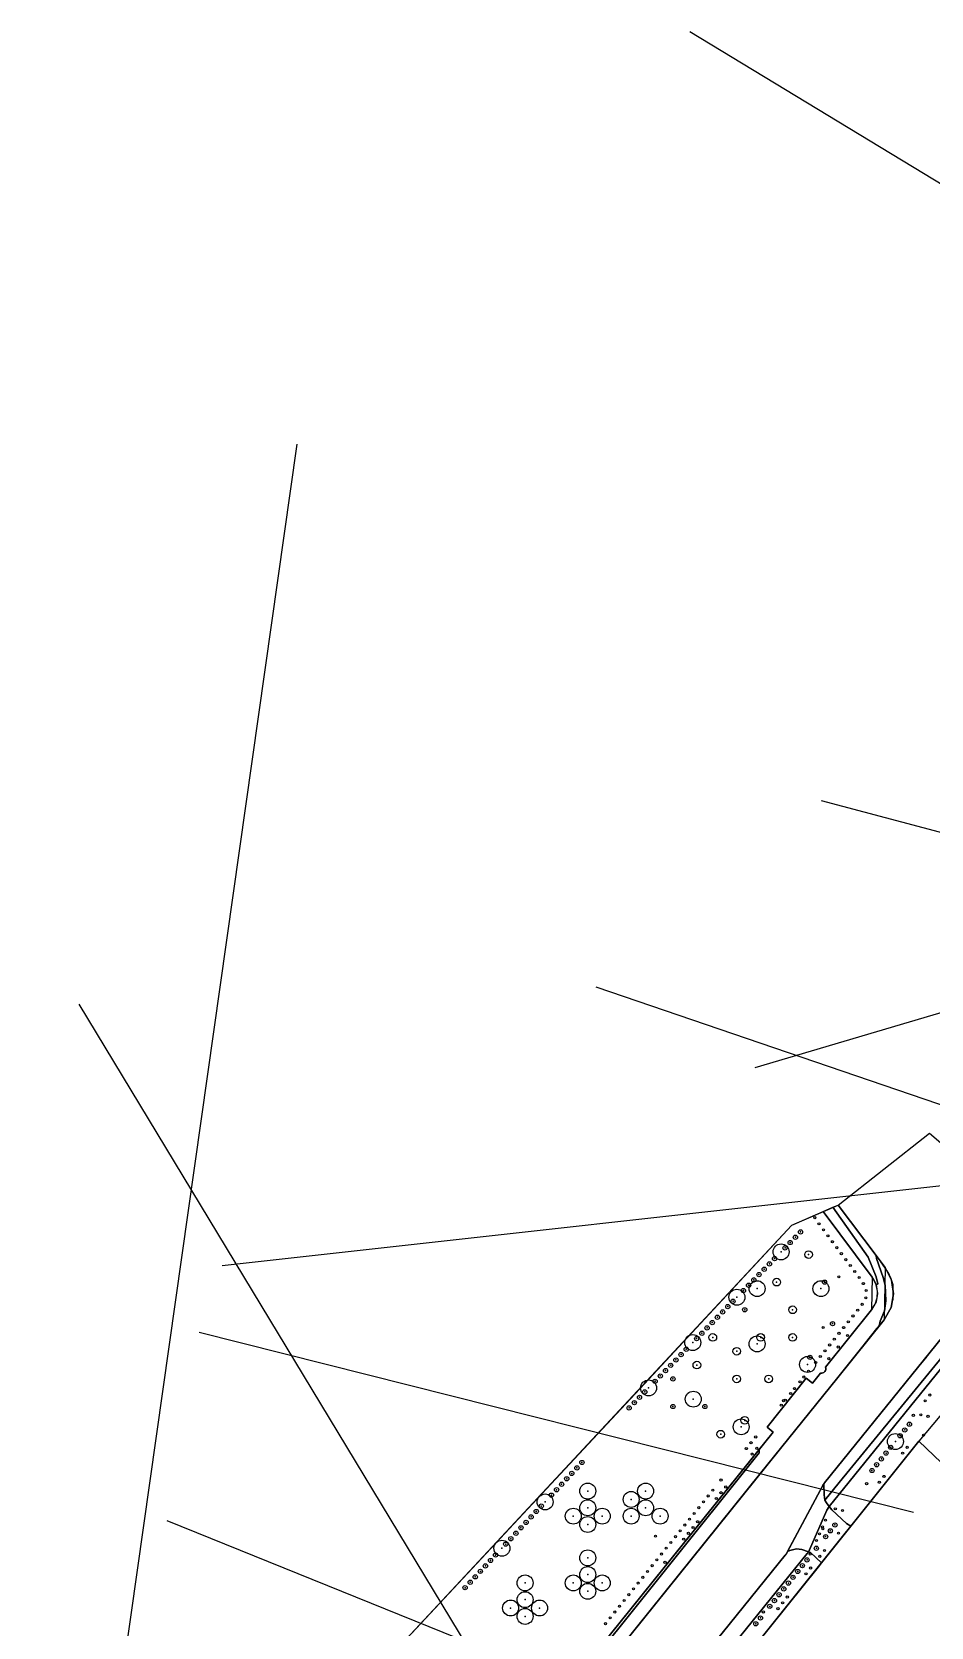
# Model space of a CAD drawing. Header units: metres. Extents: x 13966 to 15478, y -1639 to -430.
# Drawn here: x 14007.7 to 14176.8, y -1405.2 to -1105.4 of the extents above; entities that cross this region are included whole.
import ezdxf

# ---------------------------------------------------------------- set-up
doc = ezdxf.new("R2010")
doc.units = ezdxf.units.M
for name, color, linetype in [('BOUNDARY', 7, 'Continuous'), ('CURB', 7, 'Continuous'), ('ELECTR_CABLE', 7, 'Continuous'), ('ELECTR_CABLE_COMM', 7, 'Continuous'), ('GRASS', 7, 'Continuous'), ('NEW_BUSH', 3, 'Continuous'), ('NEW_TREE', 3, 'Continuous'), ('OVERHEAD_POWER_LINE', 7, 'Continuous'), ('ROAD', 7, 'Continuous'), ('SIDEWALK_PATH', 7, 'Continuous'), ('WATER_PIPELINE', 7, 'Continuous')]:
    doc.layers.add(name, color=color, linetype=linetype)

# ---------------------------------------------------------------- blocks, each defined once
blk = doc.blocks.new('ИВА_БУЛЛАТА')
blk.add_circle((0, 0), 0.2)
blk = doc.blocks.new('СПИРЕЯ_GREFSHEIM')
blk.add_circle((0, 0), 0.2)
blk = doc.blocks.new('ПУЗЫРЕПЛОДНИК_LADY_IN_RED')
blk.add_circle((0, 0), 0.2)
blk = doc.blocks.new('ПУЗЫРЕПЛОДНИК_TINY_WINE_GOLD')
blk.add_circle((0, 0), 0.2)
blk = doc.blocks.new('ЛАПЧАТКА_GOLDFINGER')
blk.add_circle((0, 0), 0.2)
blk = doc.blocks.new('КЛЕН_CRIMSON_SENTRY')
blk.add_circle((0, 0), 0.2)
blk = doc.blocks.new('КЛЕН_ГИННАЛА')
blk.add_circle((0, 0), 0.2)
blk = doc.blocks.new('КЛЕН_PRINCETON_GOLD')
blk.add_circle((0, 0), 0.2)

msp = doc.modelspace()

# ---------------------------------------------------------------- linework, layer by layer
at = {"layer": 'BOUNDARY'}
for points in [[(14486.61, -1232.9), (14423.56, -1170.9), (14395.94, -1178.55), (14250.71, -1287.29), (14249.79, -1292.13), (14267.87, -1335.43), (14268.82, -1338.86), (14265.3, -1339.5), (14266.7, -1346.64), (14262.89, -1353.2), (14235.31, -1331.07), (14233.84, -1332.57), (14190.27, -1351.47), (14174.49, -1370.32), (14202.71, -1397.32), (14159.13, -1440.9)], [(14072.94, -1413.02), (14122.88, -1359.49), (14150.61, -1329.69), (14159.3, -1325.9), (14176.49, -1312.41), (14184.57, -1319.31)]]:
    msp.add_lwpolyline(points, dxfattribs=at)
at = {"layer": 'CURB'}
for points in [[(14210.53, -1311.65), (14156.72, -1378.14), (14156.4, -1378.62), (14149.66, -1391.28), (14149.35, -1391.75), (14091.35, -1463.47), (14091.01, -1463.97)], [(14156.47, -1327.13), (14165.71, -1339.45), (14165.6, -1345.58), (14156.92, -1356.38)], [(14159.3, -1325.9), (14168.11, -1337.65), (14167.94, -1347.46), (14158.97, -1358.62)], [(14235.31, -1331.07), (14187.6, -1345.82), (14187.12, -1346.15), (14157.62, -1382.6), (14157.2, -1383.27), (14153.91, -1390.72), (14153.5, -1391.39), (14122.45, -1429.79), (14122.6, -1431.2), (14124.5, -1432.71)], [(14168.63, -1338.44), (14167.32, -1336.6)], [(14168.63, -1338.44), (14169.22, -1339.7), (14169.55, -1340.87), (14169.55, -1342.58), (14169.6, -1343.77)], [(14164.21, -1352.1), (14166.6, -1349.12)], [(14172.67, -1358.43), (14176.03, -1354.4)], [(14156.01, -1357.51), (14154.48, -1359.41), (14153.31, -1358.47), (14145.93, -1367.64), (14147.1, -1368.58), (14108.51, -1416.57), (14106.88, -1418.33), (14096.48, -1428.07), (14094.31, -1430.4), (14088.14, -1438.03)], [(14158.97, -1358.62), (14144.78, -1376.26)], [(14121.43, -1442.94), (14121.01, -1438.76), (14120.19, -1438.08), (14174.49, -1370.32)], [(14174.49, -1370.32), (14202.71, -1397.32)], [(14144.78, -1376.26), (14110.85, -1418.45), (14108.93, -1420.52), (14098.53, -1430.26), (14096.64, -1432.28), (14093.74, -1435.87), (14085.21, -1436.69), (14070.39, -1424.21)]]:
    msp.add_lwpolyline(points, dxfattribs=at)
at = {"layer": 'ELECTR_CABLE'}
for p, q in [((14143.68, -1300.06), (14454.79, -1207.93)), ((14538.85, -1351.14), (14156.17, -1249.94)), ((14229.03, -1639.25), (14016.63, -1288.17))]:
    msp.add_line(p, q, dxfattribs=at)
at = {"layer": 'ELECTR_CABLE_COMM'}
msp.add_line((14007.74, -1534.67), (14057.59, -1182.87), dxfattribs=at)
at = {"layer": 'GRASS'}
msp.add_lwpolyline([(14066.13, -1420.36), (14150.61, -1329.69), (14156.47, -1327.13), (14165.71, -1339.45), (14166.47, -1340.93), (14166.71, -1342.53), (14166.42, -1344.13), (14165.6, -1345.58), (14156.92, -1356.38), (14156.97, -1356.6), (14156.97, -1356.81), (14156.91, -1357.03), (14156.8, -1357.22), (14156.64, -1357.37), (14156.44, -1357.47), (14156.23, -1357.52), (14156.01, -1357.51), (14154.48, -1359.41), (14153.31, -1358.47), (14145.93, -1367.64), (14147.1, -1368.58), (14108.51, -1416.57)], dxfattribs=at)
for points in [[(14157.64, -1382.58), (14187.12, -1346.15), (14187.22, -1346.04), (14187.33, -1345.95), (14187.46, -1345.88), (14187.6, -1345.82), (14235.31, -1331.07), (14233.84, -1332.57), (14193.11, -1349.53), (14190.27, -1351.47), (14174.49, -1370.32), (14163.44, -1384.1), (14161.7, -1386.29), (14160.89, -1385.78), (14158.14, -1383.18)], [(14154.09, -1391.24), (14153.71, -1391.1), (14153.76, -1391.01), (14153.82, -1390.91), (14153.86, -1390.82), (14153.91, -1390.72), (14157.2, -1383.27), (14157.29, -1383.1), (14157.39, -1382.92), (14157.5, -1382.76), (14157.62, -1382.6), (14158.14, -1383.18), (14160.89, -1385.78), (14161.7, -1386.29), (14156.17, -1393.18)], [(14122.6, -1431.2), (14122.44, -1431.04), (14122.33, -1430.85), (14122.25, -1430.64), (14122.23, -1430.42), (14122.24, -1430.25), (14122.29, -1430.08), (14122.36, -1429.93), (14122.45, -1429.79), (14139.72, -1408.43), (14153.5, -1391.39), (14153.55, -1391.32), (14153.61, -1391.25), (14153.66, -1391.17), (14153.71, -1391.1), (14154.09, -1391.24), (14156.17, -1393.18), (14155.56, -1393.95), (14131.76, -1423.64), (14124.5, -1432.71)]]:
    msp.add_lwpolyline(points, close=True, dxfattribs=at)
at = {"layer": 'NEW_BUSH'}
for centre, radius in [((14152.23, -1330.95), 0.4), ((14149.31, -1333.96), 0.4), ((14150.28, -1332.95), 0.4), ((14151.26, -1331.95), 0.4), ((14153.74, -1335.21), 0.72), ((14146.38, -1336.97), 0.4), ((14147.35, -1335.96), 0.4), ((14143.45, -1339.98), 0.4), ((14144.42, -1338.97), 0.4), ((14145.4, -1337.97), 0.4), ((14147.74, -1340.4), 0.72), ((14156.74, -1340.4), 0.4), ((14141.49, -1341.98), 0.4), ((14142.47, -1340.98), 0.4), ((14137.59, -1346), 0.4), ((14138.56, -1344.99), 0.4), ((14139.54, -1343.99), 0.4), ((14141.74, -1345.6), 0.4), ((14150.74, -1345.6), 0.72), ((14134.66, -1349.01), 0.4), ((14135.63, -1348), 0.4), ((14136.61, -1347), 0.4), ((14158.24, -1348.2), 0.4), ((14132.7, -1351.01), 0.4), ((14133.68, -1350.01), 0.4), ((14135.74, -1350.79), 0.72), ((14144.74, -1350.79), 0.72), ((14150.74, -1350.79), 0.72), ((14128.8, -1355.03), 0.4), ((14129.78, -1354.02), 0.4), ((14130.75, -1353.02), 0.4), ((14132.74, -1355.99), 0.72), ((14140.24, -1353.39), 0.72), ((14153.99, -1354.54), 0.4), ((14125.87, -1358.04), 0.4), ((14126.85, -1357.03), 0.4), ((14127.82, -1356.03), 0.4), ((14128.24, -1358.59), 0.4), ((14140.24, -1358.59), 0.72), ((14146.24, -1358.59), 0.72), ((14122.94, -1361.04), 0.4), ((14124.89, -1359.04), 0.4), ((14120.01, -1364.05), 0.4), ((14120.99, -1363.05), 0.4), ((14121.96, -1362.05), 0.4), ((14128.24, -1363.78), 0.4), ((14134.24, -1363.78), 0.4), ((14141.74, -1366.38), 0.72), ((14172.7, -1367.1), 0.4), ((14137.24, -1368.98), 0.72), ((14170.94, -1369.28), 0.4), ((14171.82, -1368.19), 0.4), ((14167.42, -1373.63), 0.4), ((14168.3, -1372.54), 0.4), ((14169.18, -1371.45), 0.4), ((14109.23, -1376.35), 0.4), ((14110.19, -1375.32), 0.4), ((14111.14, -1374.3), 0.4), ((14165.66, -1375.81), 0.4), ((14166.54, -1374.72), 0.4), ((14106.37, -1379.42), 0.4), ((14107.32, -1378.39), 0.4), ((14108.28, -1377.37), 0.4), ((14103.5, -1382.49), 0.4), ((14105.41, -1380.44), 0.4), ((14100.63, -1385.56), 0.4), ((14101.59, -1384.54), 0.4), ((14102.54, -1383.51), 0.4), ((14097.77, -1388.63), 0.4), ((14098.72, -1387.61), 0.4), ((14099.68, -1386.58), 0.4), ((14156.95, -1388.24), 0.4), ((14157.83, -1387.15), 0.4), ((14158.7, -1386.05), 0.4), ((14094.9, -1391.7), 0.4), ((14096.81, -1389.65), 0.4), ((14155.2, -1390.42), 0.4), ((14092.04, -1394.77), 0.4), ((14092.99, -1393.75), 0.4), ((14093.95, -1392.72), 0.4), ((14151.7, -1394.79), 0.4), ((14152.57, -1393.7), 0.4), ((14153.45, -1392.61), 0.4), ((14089.17, -1397.84), 0.4), ((14090.13, -1396.82), 0.4), ((14091.08, -1395.8), 0.4), ((14149.95, -1396.98), 0.4), ((14150.82, -1395.89), 0.4), ((14147.32, -1400.26), 0.4), ((14148.2, -1399.16), 0.4), ((14149.07, -1398.07), 0.4), ((14144.7, -1403.53), 0.4), ((14146.45, -1401.35), 0.4), ((14143.82, -1404.63), 0.4)]:
    msp.add_circle(centre, radius, dxfattribs=at)
for p in [(14152.23, -1330.95), (14149.31, -1333.96), (14150.28, -1332.95), (14151.26, -1331.95), (14146.38, -1336.97), (14147.35, -1335.96), (14153.74, -1335.21), (14143.45, -1339.98), (14144.42, -1338.97), (14145.4, -1337.97), (14147.74, -1340.4), (14156.74, -1340.4), (14141.49, -1341.98), (14142.47, -1340.98), (14137.59, -1346), (14138.56, -1344.99), (14139.54, -1343.99), (14141.74, -1345.6), (14150.74, -1345.6), (14134.66, -1349.01), (14135.63, -1348), (14136.61, -1347), (14158.24, -1348.2), (14132.7, -1351.01), (14133.68, -1350.01), (14135.74, -1350.79), (14144.74, -1350.79), (14150.74, -1350.79), (14128.8, -1355.03), (14129.78, -1354.02), (14130.75, -1353.02), (14140.24, -1353.39), (14153.99, -1354.54), (14125.87, -1358.04), (14126.85, -1357.03), (14127.82, -1356.03), (14132.74, -1355.99), (14122.94, -1361.04), (14124.89, -1359.04), (14128.24, -1358.59), (14140.24, -1358.59), (14146.24, -1358.59), (14120.01, -1364.05), (14120.99, -1363.05), (14121.96, -1362.05), (14128.24, -1363.78), (14134.24, -1363.78), (14141.74, -1366.38), (14172.7, -1367.1), (14137.24, -1368.98), (14170.94, -1369.28), (14171.82, -1368.19), (14168.3, -1372.54), (14169.18, -1371.45), (14109.23, -1376.35), (14110.19, -1375.32), (14111.14, -1374.3), (14165.66, -1375.81), (14166.54, -1374.72), (14167.42, -1373.63), (14106.37, -1379.42), (14107.32, -1378.39), (14108.28, -1377.37), (14105.41, -1380.44), (14101.59, -1384.54), (14102.54, -1383.51), (14103.5, -1382.49), (14098.72, -1387.61), (14099.68, -1386.58), (14100.63, -1385.56), (14156.95, -1388.24), (14157.83, -1387.15), (14158.7, -1386.05), (14096.81, -1389.65), (14097.77, -1388.63), (14155.2, -1390.42), (14092.99, -1393.75), (14093.95, -1392.72), (14094.9, -1391.7), (14152.57, -1393.7), (14153.45, -1392.61), (14090.13, -1396.82), (14091.08, -1395.8), (14092.04, -1394.77), (14149.95, -1396.98), (14150.82, -1395.89), (14151.7, -1394.79), (14089.17, -1397.84), (14147.32, -1400.26), (14148.2, -1399.16), (14149.07, -1398.07), (14146.45, -1401.35), (14143.82, -1404.63), (14144.7, -1403.53)]:
    msp.add_point(p, dxfattribs=at)
at = {"layer": 'NEW_TREE'}
for centre in [(14148.57, -1334.71), (14144.07, -1341.62), (14156.07, -1341.62), (14140.27, -1343.24), (14131.97, -1351.76), (14144.07, -1352.01), (14153.55, -1355.87), (14123.67, -1360.29), (14132.07, -1362.4), (14141.07, -1367.6), (14170.06, -1370.36), (14112.23, -1379.68), (14123.11, -1379.68), (14104.22, -1381.72), (14112.23, -1382.82), (14120.39, -1381.25), (14123.11, -1382.82), (14109.51, -1384.39), (14112.23, -1385.96), (14114.95, -1384.39), (14120.39, -1384.39), (14125.83, -1384.39), (14096.1, -1390.42), (14112.23, -1392.24), (14112.23, -1395.38), (14100.45, -1396.95), (14109.51, -1396.95), (14112.23, -1398.52), (14114.95, -1396.95), (14097.73, -1401.66), (14100.45, -1400.09), (14103.17, -1401.66), (14100.45, -1403.23)]:
    msp.add_circle(centre, 1.5, dxfattribs=at)
for p in [(14148.57, -1334.71), (14140.27, -1343.24), (14144.07, -1341.62), (14156.07, -1341.62), (14131.97, -1351.76), (14144.07, -1352.01), (14153.55, -1355.87), (14123.67, -1360.29), (14132.07, -1362.4), (14141.07, -1367.6), (14170.06, -1370.36), (14104.22, -1381.72), (14112.23, -1379.68), (14120.39, -1381.25), (14123.11, -1379.68), (14109.51, -1384.39), (14112.23, -1382.82), (14114.95, -1384.39), (14120.39, -1384.39), (14123.11, -1382.82), (14125.83, -1384.39), (14112.23, -1385.96), (14096.1, -1390.42), (14112.23, -1392.24), (14100.45, -1396.95), (14109.51, -1396.95), (14112.23, -1395.38), (14114.95, -1396.95), (14100.45, -1400.09), (14112.23, -1398.52), (14097.73, -1401.66), (14100.45, -1403.23), (14103.17, -1401.66)]:
    msp.add_point(p, dxfattribs=at)
at = {"layer": 'OVERHEAD_POWER_LINE'}
for p, q in [((14361.8, -1245.04), (14131.43, -1105.36)), ((14113.76, -1284.88), (14432.21, -1393.7))]:
    msp.add_line(p, q, dxfattribs=at)
at = {"layer": 'ROAD'}
for points in [[(14210.53, -1311.65), (14156.72, -1378.14), (14156.62, -1378.28), (14156.56, -1378.36), (14156.51, -1378.45), (14156.45, -1378.53), (14156.4, -1378.62), (14149.79, -1391.03), (14149.66, -1391.28), (14149.59, -1391.4), (14149.52, -1391.52), (14149.44, -1391.64), (14149.35, -1391.75), (14091.35, -1463.47)], [(14110.85, -1418.45), (14144.78, -1376.26), (14158.97, -1358.62), (14167.01, -1348.62), (14167.94, -1347.46), (14169.24, -1345.14), (14169.7, -1342.58), (14169.33, -1340.01), (14168.11, -1337.65), (14166.43, -1335.41), (14159.3, -1325.9), (14176.49, -1312.41), (14184.57, -1319.31)]]:
    msp.add_lwpolyline(points, dxfattribs=at)
msp.add_lwpolyline([(14154.94, -1444.33), (14131.76, -1423.64), (14155.56, -1393.95), (14156.17, -1393.18), (14161.7, -1386.29), (14163.44, -1384.1), (14174.49, -1370.32), (14202.71, -1397.32), (14159.13, -1440.9), (14155.11, -1444.17)], close=True, dxfattribs=at)
at = {"layer": 'SIDEWALK_PATH'}
for points in [[(14188.6, -1342.54), (14159.52, -1378.08), (14156.8, -1381.38), (14156.68, -1380.37), (14156.62, -1378.28), (14156.67, -1378.21), (14156.72, -1378.14), (14210.53, -1311.65)], [(14108.51, -1417.44), (14144.44, -1372.5), (14144.48, -1371.85), (14147.1, -1368.58), (14145.93, -1367.64), (14153.31, -1358.47), (14154.48, -1359.41), (14156.01, -1357.51), (14156.23, -1357.52), (14156.44, -1357.47), (14156.64, -1357.37), (14156.8, -1357.22), (14156.91, -1357.03), (14156.97, -1356.81), (14156.97, -1356.6), (14156.92, -1356.38), (14165.6, -1345.58), (14166.26, -1344.52), (14166.63, -1343.34), (14166.69, -1342.11), (14166.46, -1340.88), (14166.76, -1340.73), (14166.46, -1339.4), (14164.94, -1335.72), (14158.32, -1326.33), (14159.3, -1325.9), (14166.43, -1335.41), (14166.49, -1335.95), (14167.76, -1339.55), (14168.17, -1340.96), (14168.29, -1343.93), (14168, -1345.8), (14167.23, -1347.76), (14167.01, -1348.62), (14110.85, -1418.45)], [(14187.12, -1346.15), (14157.64, -1382.57), (14157.09, -1381.91), (14156.8, -1381.38), (14159.52, -1378.08), (14188.6, -1342.54)], [(14091.35, -1463.47), (14149.35, -1391.75), (14149.44, -1391.64), (14149.52, -1391.52), (14149.59, -1391.4), (14149.66, -1391.28), (14149.79, -1391.03), (14150.21, -1390.84), (14151.44, -1390.56), (14152.46, -1390.65), (14153.71, -1391.1), (14153.66, -1391.17), (14153.61, -1391.25), (14153.55, -1391.32), (14153.5, -1391.39), (14139.72, -1408.43)]]:
    msp.add_lwpolyline(points, dxfattribs=at)
for points in [[(14165.71, -1339.45), (14156.47, -1327.13), (14158.32, -1326.33), (14164.94, -1335.72), (14166.46, -1339.4), (14166.76, -1340.73), (14166.46, -1340.88), (14166.31, -1340.5), (14166.14, -1340.13), (14165.94, -1339.78)], [(14166.49, -1335.95), (14166.43, -1335.41), (14168.11, -1337.65), (14169.33, -1340.01), (14169.7, -1342.58), (14169.24, -1345.14), (14167.94, -1347.46), (14167.01, -1348.62), (14167.23, -1347.76), (14168, -1345.8), (14168.29, -1343.93), (14168.17, -1340.96), (14167.76, -1339.55)], [(14088.64, -1438.08), (14088.52, -1438.07), (14088.39, -1438.06), (14088.26, -1438.04), (14088.14, -1438.03), (14094.31, -1430.4), (14094.82, -1429.79), (14095.35, -1429.19), (14095.9, -1428.62), (14096.48, -1428.07), (14106.88, -1418.33), (14107.31, -1417.91), (14107.72, -1417.48), (14108.12, -1417.03), (14108.51, -1416.57), (14144.48, -1371.85), (14144.44, -1372.5), (14108.51, -1417.44), (14098.9, -1427.26), (14096.69, -1429.69), (14092.13, -1434.92), (14090.79, -1436.29), (14088.92, -1437.84)], [(14150.21, -1390.84), (14149.79, -1391.03), (14156.4, -1378.62), (14156.45, -1378.53), (14156.51, -1378.45), (14156.56, -1378.36), (14156.62, -1378.28), (14156.68, -1380.37), (14156.8, -1381.38), (14157.09, -1381.91), (14157.64, -1382.57), (14157.5, -1382.76), (14157.39, -1382.92), (14157.29, -1383.1), (14157.2, -1383.27), (14153.91, -1390.72), (14153.86, -1390.82), (14153.82, -1390.91), (14153.76, -1391.01), (14153.71, -1391.1), (14152.46, -1390.65), (14151.44, -1390.56)]]:
    msp.add_lwpolyline(points, close=True, dxfattribs=at)
at = {"layer": 'WATER_PIPELINE'}
for p, q in [((14275.95, -1311.52), (14043.48, -1337.3)), ((14039.19, -1349.83), (14173.49, -1383.61)), ((14033.11, -1385.23), (14321, -1501.46))]:
    msp.add_line(p, q, dxfattribs=at)

# ---------------------------------------------------------------- block references
at = {"layer": 'BUSH'}
for name, p in [('ЛАПЧАТКА_GOLDFINGER', (14154.91, -1328.28)), ('ПУЗЫРЕПЛОДНИК_TINY_WINE_GOLD', (14155.7, -1329.44)), ('ПУЗЫРЕПЛОДНИК_LADY_IN_RED', (14156.54, -1330.56)), ('СПИРЕЯ_GREFSHEIM', (14157.38, -1331.68)), ('ИВА_БУЛЛАТА', (14158.22, -1332.8)), ('ЛАПЧАТКА_GOLDFINGER', (14159.06, -1333.92)), ('ПУЗЫРЕПЛОДНИК_TINY_WINE_GOLD', (14159.9, -1335.04)), ('ПУЗЫРЕПЛОДНИК_LADY_IN_RED', (14160.74, -1336.16)), ('СПИРЕЯ_GREFSHEIM', (14161.58, -1337.28)), ('ИВА_БУЛЛАТА', (14162.42, -1338.4)), ('ЛАПЧАТКА_GOLDFINGER', (14163.26, -1339.52)), ('ПУЗЫРЕПЛОДНИК_TINY_WINE_GOLD', (14164.04, -1340.67)), ('СПИРЕЯ_GREFSHEIM', (14164.49, -1343.34)), ('ПУЗЫРЕПЛОДНИК_LADY_IN_RED', (14164.56, -1341.96)), ('ЛАПЧАТКА_GOLDFINGER', (14162.97, -1345.67)), ('ИВА_БУЛЛАТА', (14163.83, -1344.57)), ('СПИРЕЯ_GREFSHEIM', (14160.33, -1348.94)), ('ПУЗЫРЕПЛОДНИК_LADY_IN_RED', (14161.21, -1347.85)), ('ПУЗЫРЕПЛОДНИК_TINY_WINE_GOLD', (14162.09, -1346.76)), ('ПУЗЫРЕПЛОДНИК_TINY_WINE_GOLD', (14157.7, -1352.21)), ('ЛАПЧАТКА_GOLDFINGER', (14158.58, -1351.12)), ('ИВА_БУЛЛАТА', (14159.32, -1352.6)), ('ИВА_БУЛЛАТА', (14159.46, -1350.03)), ('ЛАПЧАТКА_GOLDFINGER', (14161.07, -1350.42)), ('ИВА_БУЛЛАТА', (14155.07, -1355.49)), ('СПИРЕЯ_GREFSHEIM', (14155.95, -1354.39)), ('ПУЗЫРЕПЛОДНИК_LADY_IN_RED', (14156.82, -1353.3)), ('СПИРЕЯ_GREFSHEIM', (14157.56, -1354.78)), ('ПУЗЫРЕПЛОДНИК_TINY_WINE_GOLD', (14152.86, -1358.23)), ('ЛАПЧАТКА_GOLDFINGER', (14153.74, -1357.14)), ('ЛАПЧАТКА_GOLDFINGER', (14150.37, -1361.33)), ('ПУЗЫРЕПЛОДНИК_LADY_IN_RED', (14151.11, -1360.41)), ('ПУЗЫРЕПЛОДНИК_TINY_WINE_GOLD', (14152.13, -1359.14)), ('ЛАПЧАТКА_GOLDFINGER', (14176.53, -1361.62)), ('ИВА_БУЛЛАТА', (14148.62, -1363.51)), ('СПИРЕЯ_GREFSHEIM', (14149.36, -1362.59)), ('ИВА_БУЛЛАТА', (14175.65, -1362.7)), ('ИВА_БУЛЛАТА', (14173.44, -1365.43)), ('СПИРЕЯ_GREFSHEIM', (14174.83, -1365.33)), ('ПУЗЫРЕПЛОДНИК_LADY_IN_RED', (14176.2, -1365.62)), ('ПУЗЫРЕПЛОДНИК_TINY_WINE_GOLD', (14142.92, -1370.59)), ('ЛАПЧАТКА_GOLDFINGER', (14143.8, -1369.5)), ('ПУЗЫРЕПЛОДНИК_TINY_WINE_GOLD', (14175.34, -1369.15)), ('ПУЗЫРЕПЛОДНИК_LADY_IN_RED', (14142.04, -1371.69)), ('СПИРЕЯ_GREFSHEIM', (14143.13, -1372.72)), ('ИВА_БУЛЛАТА', (14144.01, -1371.63)), ('ИВА_БУЛЛАТА', (14171.42, -1372.55)), ('ЛАПЧАТКА_GOLDFINGER', (14172.29, -1371.46)), ('ПУЗЫРЕПЛОДНИК_TINY_WINE_GOLD', (14135.75, -1379.51)), ('ИВА_БУЛЛАТА', (14137.29, -1377.6)), ('СПИРЕЯ_GREFSHEIM', (14138.17, -1378.9)), ('ПУЗЫРЕПЛОДНИК_TINY_WINE_GOLD', (14164.65, -1378.29)), ('ПУЗЫРЕПЛОДНИК_LADY_IN_RED', (14167.04, -1378.02)), ('СПИРЕЯ_GREFSHEIM', (14167.92, -1376.92)), ('СПИРЕЯ_GREFSHEIM', (14133.99, -1381.69)), ('ПУЗЫРЕПЛОДНИК_LADY_IN_RED', (14134.87, -1380.6)), ('ПУЗЫРЕПЛОДНИК_TINY_WINE_GOLD', (14136.41, -1381.08)), ('ПУЗЫРЕПЛОДНИК_LADY_IN_RED', (14137.29, -1379.99)), ('ПУЗЫРЕПЛОДНИК_TINY_WINE_GOLD', (14131.36, -1384.97)), ('ЛАПЧАТКА_GOLDFINGER', (14132.24, -1383.88)), ('ЛАПЧАТКА_GOLDFINGER', (14132.9, -1385.44)), ('ИВА_БУЛЛАТА', (14133.11, -1382.79)), ('ПУЗЫРЕПЛОДНИК_LADY_IN_RED', (14156.93, -1385.14)), ('ИВА_БУЛЛАТА', (14158.77, -1383)), ('СПИРЕЯ_GREFSHEIM', (14160.12, -1383.34)), ('ИВА_БУЛЛАТА', (14128.73, -1388.24)), ('СПИРЕЯ_GREFSHEIM', (14129.6, -1387.15)), ('ПУЗЫРЕПЛОДНИК_LADY_IN_RED', (14130.48, -1386.06)), ('СПИРЕЯ_GREFSHEIM', (14131.15, -1387.62)), ('ИВА_БУЛЛАТА', (14132.03, -1386.53)), ('ИВА_БУЛЛАТА', (14155.79, -1387.7)), ('СПИРЕЯ_GREFSHEIM', (14156.36, -1386.42)), ('ПУЗЫРЕПЛОДНИК_LADY_IN_RED', (14159.37, -1387.58)), ('ПУЗЫРЕПЛОДНИК_LADY_IN_RED', (14126.1, -1391.51)), ('ПУЗЫРЕПЛОДНИК_TINY_WINE_GOLD', (14126.97, -1390.42)), ('ЛАПЧАТКА_GOLDFINGER', (14127.85, -1389.33)), ('ПУЗЫРЕПЛОДНИК_LADY_IN_RED', (14130.27, -1388.71)), ('ПУЗЫРЕПЛОДНИК_TINY_WINE_GOLD', (14154.04, -1391.51)), ('ЛАПЧАТКА_GOLDFINGER', (14155.23, -1388.98)), ('ПУЗЫРЕПЛОДНИК_TINY_WINE_GOLD', (14156.75, -1390.86)), ('ИВА_БУЛЛАТА', (14124.34, -1393.69)), ('СПИРЕЯ_GREFSHEIM', (14125.22, -1392.6)), ('ПУЗЫРЕПЛОДНИК_TINY_WINE_GOLD', (14126.76, -1393.08)), ('ИВА_БУЛЛАТА', (14154.12, -1394.14)), ('ЛАПЧАТКА_GOLDFINGER', (14155.87, -1391.95)), ('ПУЗЫРЕПЛОДНИК_LADY_IN_RED', (14121.71, -1396.97)), ('ПУЗЫРЕПЛОДНИК_TINY_WINE_GOLD', (14122.59, -1395.88)), ('ЛАПЧАТКА_GOLDFINGER', (14123.46, -1394.79)), ('СПИРЕЯ_GREFSHEIM', (14153.25, -1395.23)), ('ЛАПЧАТКА_GOLDFINGER', (14119.08, -1400.24)), ('ИВА_БУЛЛАТА', (14119.95, -1399.15)), ('СПИРЕЯ_GREFSHEIM', (14120.83, -1398.06)), ('ПУЗЫРЕПЛОДНИК_LADY_IN_RED', (14149.74, -1399.6)), ('СПИРЕЯ_GREFSHEIM', (14116.44, -1403.51)), ('ПУЗЫРЕПЛОДНИК_LADY_IN_RED', (14117.32, -1402.42)), ('ПУЗЫРЕПЛОДНИК_TINY_WINE_GOLD', (14118.2, -1401.33)), ('ПУЗЫРЕПЛОДНИК_LADY_IN_RED', (14145.24, -1402.4)), ('ЛАПЧАТКА_GOLDFINGER', (14147.99, -1401.79)), ('ПУЗЫРЕПЛОДНИК_TINY_WINE_GOLD', (14148.87, -1400.69)), ('ИВА_БУЛЛАТА', (14115.57, -1404.6))]:
    msp.add_blockref(name, p, dxfattribs=at)
at = {"layer": 'TREE'}
for name, p in [('КЛЕН_PRINCETON_GOLD', (14159.42, -1339.39)), ('КЛЕН_ГИННАЛА', (14156.49, -1348.93)), ('КЛЕН_CRIMSON_SENTRY', (14149.03, -1362.68)), ('КЛЕН_CRIMSON_SENTRY', (14124.95, -1388.15)), ('КЛЕН_CRIMSON_SENTRY', (14156.42, -1386.77))]:
    msp.add_blockref(name, p, dxfattribs=at)

doc.saveas('drawing.dxf')
